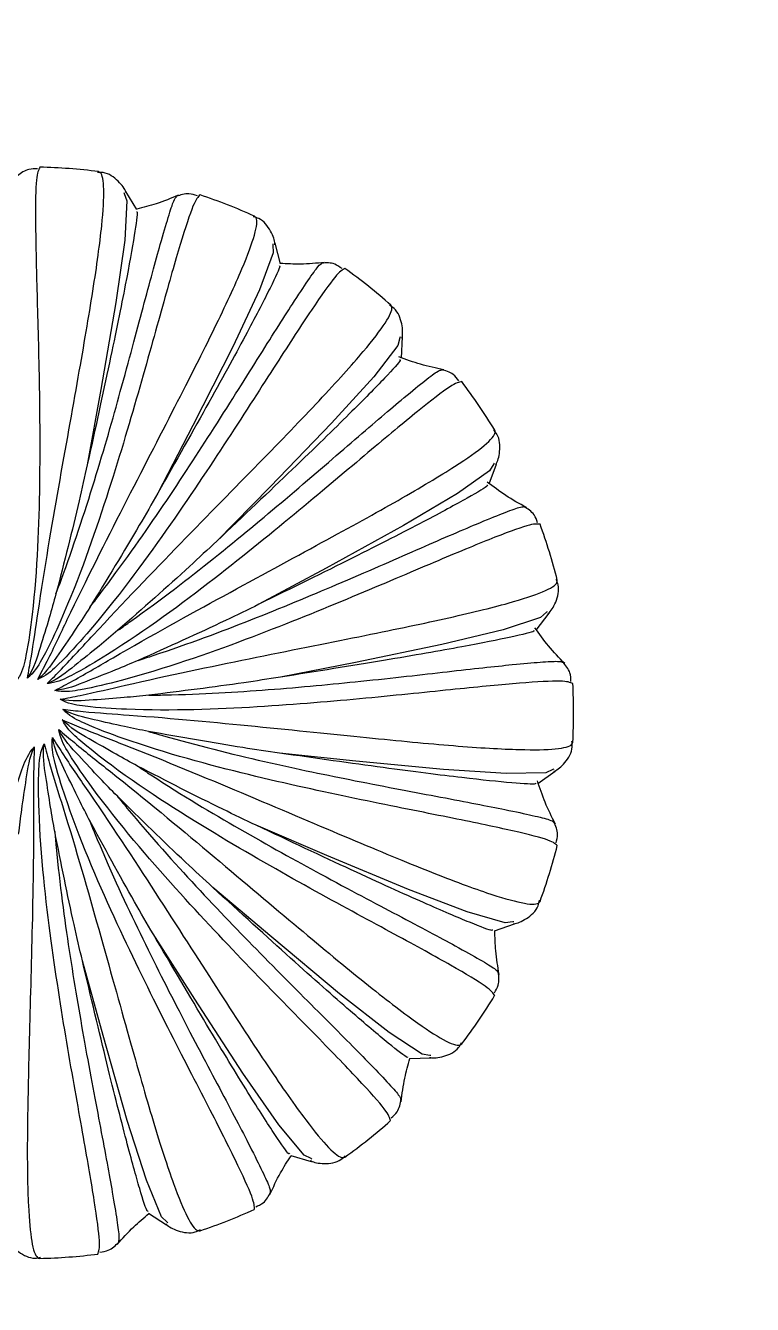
# Model space of a CAD drawing. Header units: millimetres. Extents: x 2214 to 8154, y -2115 to 2085.
# Drawn here: x 3014.74 to 3037.4, y -1274.34 to -1234.5 of the extents above; entities that cross this region are included whole.
import ezdxf

# ---------------------------------------------------------------- set-up
doc = ezdxf.new("R2010")
doc.units = ezdxf.units.MM

# ---------------------------------------------------------------- blocks, each defined once
blk = doc.blocks.new('rzut')
for p, q in [((-1210.054, 269.242), (-1210.048, 269.277)), ((-1206.722, 268.98), (-1206.71, 268.954)), ((-1206.276, 268.486), (-1206.661, 269.023)), ((-1205.077, 268.967), (-1205.061, 268.999)), ((-1211.628, 268.77), (-1211.609, 268.749)), ((-1211.057, 268.431), (-1211.583, 268.83)), ((-1214.893, 268.057), (-1214.895, 268.074)), ((-1201.972, 267.734), (-1201.968, 267.706)), ((-1201.691, 267.13), (-1201.901, 267.758)), ((-1216.255, 267.124), (-1216.23, 267.109)), ((-1215.609, 266.968), (-1216.229, 267.194)), ((-1200.403, 267.237), (-1200.378, 267.262)), ((-1219.165, 265.48), (-1219.172, 265.495)), ((-1197.799, 265.144), (-1197.804, 265.116)), ((-1197.709, 264.483), (-1197.725, 265.146)), ((-1220.191, 264.188), (-1220.163, 264.18)), ((-1219.528, 264.229), (-1220.187, 264.262)), ((-1196.446, 264.205), (-1196.415, 264.222)), ((-1222.487, 261.758), (-1222.498, 261.771)), ((-1194.684, 260.78), (-1194.504, 261.418)), ((-1194.576, 261.439), (-1194.589, 261.413)), ((-1222.466, 260.456), (-1223.105, 260.294)), ((-1223.087, 260.221), (-1223.058, 260.223)), ((-1193.559, 260.141), (-1193.524, 260.148)), ((-1224.564, 257.223), (-1224.579, 257.232)), ((-1192.886, 256.35), (-1192.525, 256.907)), ((-1192.587, 256.948), (-1192.607, 256.927)), ((-1224.161, 255.985), (-1224.723, 255.641)), ((-1224.685, 255.578), (-1224.658, 255.587)), ((-1191.979, 255.405), (-1191.962, 255.403))]:
    blk.add_line(p, q)
at = {"flags": 128}
for points in [[(-1206.71, 268.954), (-1206.61, 268.729), (-1206.585, 267.499), (-1206.711, 265.544), (-1206.975, 262.806), (-1207.224, 260.428), (-1207.224, 260.428), (-1207.224, 260.428)], [(-1211.609, 268.749), (-1211.447, 268.563), (-1211.061, 267.396), (-1210.605, 265.49), (-1210.05, 262.796), (-1209.589, 260.456), (-1209.589, 260.456), (-1209.589, 260.456)], [(-1201.968, 267.706), (-1201.939, 267.461), (-1202.278, 266.279), (-1202.974, 264.447), (-1204.033, 261.909), (-1204.974, 259.705), (-1204.974, 259.705), (-1204.974, 259.705)], [(-1216.23, 267.109), (-1216.021, 266.979), (-1215.308, 265.977), (-1214.31, 264.291), (-1212.986, 261.88), (-1211.858, 259.784), (-1211.858, 259.784), (-1211.858, 259.784)], [(-1197.804, 265.116), (-1197.848, 264.873), (-1198.521, 263.844), (-1199.726, 262.298), (-1201.486, 260.185), (-1203.039, 258.351), (-1203.039, 258.351), (-1203.039, 258.351)], [(-1220.163, 264.18), (-1219.924, 264.118), (-1218.948, 263.371), (-1217.497, 262.053), (-1215.522, 260.139), (-1213.828, 258.472), (-1213.828, 258.472), (-1213.828, 258.472)], [(-1194.589, 261.413), (-1194.702, 261.194), (-1195.648, 260.409), (-1197.255, 259.287), (-1199.56, 257.787), (-1201.589, 256.489), (-1201.589, 256.489), (-1201.589, 256.489)], [(-1223.058, 260.223), (-1222.811, 260.234), (-1221.658, 259.807), (-1219.884, 258.975), (-1217.432, 257.729), (-1215.323, 256.635), (-1215.323, 256.635), (-1215.323, 256.635)], [(-1192.607, 256.927), (-1192.78, 256.752), (-1193.916, 256.28), (-1195.782, 255.682), (-1198.427, 254.927), (-1200.753, 254.284), (-1200.753, 254.284), (-1200.753, 254.284)], [(-1224.658, 255.587), (-1224.425, 255.67), (-1223.198, 255.602), (-1221.257, 255.33), (-1218.547, 254.862), (-1216.209, 254.438), (-1216.209, 254.438), (-1216.209, 254.438)]]:
    blk.add_lwpolyline(points, dxfattribs=at)
for start, end in [(86.9222, 93.0744), (104.0619, 110.2184), (69.7819, 75.9292), (121.2012, 127.3611), (52.6407, 58.783), (138.3404, 144.5025), (35.4985, 41.6361), (155.4799, 161.6428), (18.3552, 24.4889), (172.6199, 178.7821), (1.2108, 7.3417)]:
    blk.add_arc((-1208.479, 252.597), 17, start, end)
for points, knots in [([(-1208.98, 26.975), (-1223.737, 27.007), (-1238.49, 28.492), (-1267.424, 34.31), (-1281.604, 38.643), (-1308.849, 49.99), (-1321.912, 57.004), (-1346.422, 73.445), (-1357.868, 82.872), (-1378.702, 103.775), (-1388.09, 115.252), (-1404.449, 139.816), (-1411.42, 152.903), (-1422.676, 180.186), (-1426.961, 194.38), (-1432.683, 223.333), (-1434.119, 238.091), (-1434.086, 267.604), (-1432.617, 282.359), (-1426.831, 311.299), (-1422.514, 325.485), (-1411.198, 352.742), (-1404.198, 365.813), (-1387.784, 390.341), (-1378.371, 401.797), (-1357.49, 422.654), (-1346.024, 432.055), (-1321.478, 448.442), (-1308.398, 455.427), (-1281.129, 466.713), (-1266.939, 471.015), (-1237.992, 476.768), (-1223.236, 478.221), (-1193.722, 478.221), (-1178.966, 476.768), (-1150.019, 471.015), (-1135.829, 466.713), (-1108.56, 455.427), (-1095.481, 448.442), (-1070.934, 432.055), (-1059.468, 422.654), (-1038.588, 401.797), (-1029.174, 390.341), (-1012.76, 365.813), (-1005.761, 352.742), (-994.444, 325.485), (-990.127, 311.299), (-984.341, 282.359), (-982.872, 267.604), (-982.839, 238.091), (-984.275, 223.333), (-989.997, 194.38), (-994.282, 180.186), (-1005.539, 152.903), (-1012.509, 139.816), (-1028.868, 115.252), (-1038.256, 103.775), (-1059.091, 82.872), (-1070.536, 73.445), (-1095.046, 57.004), (-1108.109, 49.99), (-1135.354, 38.643), (-1149.534, 34.31), (-1178.468, 28.492), (-1193.221, 27.007), (-1207.978, 26.975)], [0, 0, 0, 0, 0.03125, 0.03125, 0.0625, 0.0625, 0.09375, 0.09375, 0.125, 0.125, 0.15625, 0.15625, 0.1875, 0.1875, 0.21875, 0.21875, 0.25, 0.25, 0.28125, 0.28125, 0.3125, 0.3125, 0.34375, 0.34375, 0.375, 0.375, 0.40625, 0.40625, 0.4375, 0.4375, 0.46875, 0.46875, 0.5, 0.5, 0.53125, 0.53125, 0.5625, 0.5625, 0.59375, 0.59375, 0.625, 0.625, 0.65625, 0.65625, 0.6875, 0.6875, 0.71875, 0.71875, 0.75, 0.75, 0.78125, 0.78125, 0.8125, 0.8125, 0.84375, 0.84375, 0.875, 0.875, 0.90625, 0.90625, 0.9375, 0.9375, 0.96875, 0.96875, 1, 1, 1, 1]), ([(-1210.011, 269.319), (-1210.191, 269.146), (-1210.545, 268.806), (-1210.938, 268.525), (-1211.131, 268.388)], [0, 0, 0, 0, 0.509783, 1, 1, 1, 1]), ([(-1209.458, 269.515), (-1209.549, 269.51), (-1209.791, 269.498), (-1209.957, 269.348), (-1210.061, 269.254)], [0, 0, 0, 0, 0.377171, 1, 1, 1, 1]), ([(-1209.391, 269.573), (-1209.425, 269.492), (-1209.495, 269.328), (-1209.42, 268.042), (-1209.226, 266.012), (-1208.933, 263.248), (-1208.639, 259.793), (-1208.516, 256.692), (-1208.643, 254.586), (-1208.751, 253.875), (-1208.882, 253.626), (-1208.899, 253.595)], [0, 0, 0, 0, 0.151905, 0.308214, 0.460117, 0.616384, 0.769049, 0.926328, 0.972545, 0.996522, 1, 1, 1, 1]), ([(-1208.586, 253.674), (-1208.563, 253.886), (-1208.487, 254.589), (-1208.349, 256.687), (-1208.051, 259.804), (-1207.697, 263.214), (-1207.431, 265.991), (-1207.313, 267.936), (-1207.337, 269.13), (-1207.443, 269.536), (-1207.544, 269.566), (-1207.566, 269.573)], [0, 0, 0, 0, 0.022303, 0.074111, 0.22681, 0.383926, 0.535726, 0.691872, 0.825089, 0.961236, 1, 1, 1, 1]), ([(-1206.651, 268.978), (-1206.655, 268.987), (-1206.693, 269.083), (-1206.885, 269.323), (-1207.298, 269.58), (-1207.536, 269.55), (-1207.596, 269.542)], [0, 0, 0, 0, 0.044867, 0.459612, 0.864122, 1, 1, 1, 1]), ([(-1211.56, 268.789), (-1211.566, 268.797), (-1211.631, 268.877), (-1211.886, 269.05), (-1212.356, 269.174), (-1212.575, 269.075), (-1212.629, 269.05)], [0, 0, 0, 0, 0.045152, 0.459864, 0.864377, 1, 1, 1, 1]), ([(-1208.899, 253.595), (-1208.939, 253.804), (-1209.074, 254.498), (-1209.56, 256.544), (-1210.194, 259.61), (-1210.861, 262.973), (-1211.425, 265.705), (-1211.886, 267.6), (-1212.26, 268.734), (-1212.482, 269.089), (-1212.587, 269.088), (-1212.61, 269.088)], [0, 0, 0, 0, 0.022291, 0.074099, 0.2268, 0.383918, 0.535721, 0.691869, 0.825321, 0.961717, 1, 1, 1, 1]), ([(-1209.036, 256.841), (-1209.036, 256.841), (-1209.061, 258.038), (-1209.188, 260.144), (-1209.477, 263.187), (-1209.776, 265.794), (-1209.973, 267.573), (-1210.064, 268.605), (-1210.094, 269.155), (-1210.067, 269.214), (-1210.054, 269.242)], [0, 0, 0, 0, 0.000002, 0.151446, 0.306116, 0.483005, 0.664972, 0.779715, 0.895835, 1, 1, 1, 1]), ([(-1204.346, 269.087), (-1204.403, 269.02), (-1204.518, 268.884), (-1204.825, 267.633), (-1205.238, 265.636), (-1205.773, 262.909), (-1206.51, 259.52), (-1207.308, 256.521), (-1208.049, 254.546), (-1208.362, 253.898), (-1208.561, 253.699), (-1208.586, 253.674)], [0, 0, 0, 0, 0.151904, 0.308211, 0.460113, 0.616379, 0.769042, 0.926319, 0.972533, 0.996509, 1, 1, 1, 1]), ([(-1207.761, 256.814), (-1207.761, 256.814), (-1207.477, 257.81), (-1206.911, 260.09), (-1206.318, 262.987), (-1205.826, 265.597), (-1205.492, 267.346), (-1205.275, 268.361), (-1205.141, 268.895), (-1205.098, 268.944), (-1205.077, 268.967)], [0, 0, 0, 0, 0.000002, 0.151472, 0.306172, 0.483042, 0.66499, 0.779694, 0.895775, 1, 1, 1, 1]), ([(-1205.013, 269.028), (-1205.237, 268.915), (-1205.676, 268.695), (-1206.135, 268.542), (-1206.359, 268.467)], [0, 0, 0, 0, 0.509789, 1, 1, 1, 1]), ([(-1204.427, 269.052), (-1204.516, 269.074), (-1204.75, 269.134), (-1204.954, 269.039), (-1205.081, 268.98)], [0, 0, 0, 0, 0.376126, 1, 1, 1, 1]), ([(-1214.354, 268.55), (-1214.363, 268.462), (-1214.382, 268.285), (-1213.931, 267.078), (-1213.148, 265.196), (-1212.053, 262.641), (-1210.753, 259.426), (-1209.722, 256.499), (-1209.222, 254.449), (-1209.115, 253.739), (-1209.168, 253.462), (-1209.174, 253.427)], [0, 0, 0, 0, 0.151906, 0.308215, 0.460119, 0.616387, 0.769053, 0.926333, 0.972553, 0.996532, 1, 1, 1, 1]), ([(-1208.264, 253.657), (-1208.18, 253.853), (-1207.9, 254.503), (-1207.15, 256.467), (-1205.946, 259.358), (-1204.603, 262.512), (-1203.53, 265.087), (-1202.845, 266.91), (-1202.516, 268.057), (-1202.497, 268.478), (-1202.584, 268.536), (-1202.604, 268.55)], [0, 0, 0, 0, 0.022315, 0.074124, 0.22682, 0.383934, 0.535732, 0.691875, 0.824841, 0.96072, 1, 1, 1, 1]), ([(-1201.905, 267.711), (-1201.906, 267.721), (-1201.914, 267.823), (-1202.026, 268.109), (-1202.344, 268.477), (-1202.581, 268.519), (-1202.641, 268.529)], [0, 0, 0, 0, 0.043796, 0.458787, 0.863464, 1, 1, 1, 1]), ([(-1214.872, 268.125), (-1214.993, 267.906), (-1215.231, 267.477), (-1215.524, 267.093), (-1215.667, 266.905)], [0, 0, 0, 0, 0.5097758, 1, 1, 1, 1]), ([(-1214.401, 268.474), (-1214.487, 268.443), (-1214.715, 268.36), (-1214.83, 268.167), (-1214.901, 268.047)], [0, 0, 0, 0, 0.378447, 1, 1, 1, 1]), ([(-1211.044, 268.349), (-1211.037, 268.362), (-1211.011, 268.409), (-1210.845, 267.718), (-1210.544, 266.203), (-1210.123, 263.804), (-1209.767, 261.577), (-1209.589, 260.456)], [0, 0, 0, 0, 0.080021, 0.292879, 0.518005, 0.757505, 1, 1, 1, 1]), ([(-1206.287, 268.404), (-1206.277, 268.414), (-1206.239, 268.452), (-1206.283, 267.743), (-1206.442, 266.206), (-1206.746, 263.789), (-1207.064, 261.554), (-1207.224, 260.428)], [0, 0, 0, 0, 0.0799438, 0.2927332, 0.5177852, 0.7572062, 1, 1, 1, 1]), ([(-1210.263, 256.49), (-1210.263, 256.49), (-1210.639, 257.626), (-1211.382, 259.6), (-1212.555, 262.422), (-1213.609, 264.825), (-1214.321, 266.467), (-1214.712, 267.427), (-1214.903, 267.943), (-1214.895, 268.008), (-1214.891, 268.039)], [0, 0, 0, 0, 0.000002, 0.151424, 0.306071, 0.482977, 0.664962, 0.779741, 0.895898, 1, 1, 1, 1]), ([(-1216.195, 267.162), (-1216.204, 267.168), (-1216.29, 267.225), (-1216.585, 267.316), (-1217.071, 267.295), (-1217.25, 267.136), (-1217.294, 267.096)], [0, 0, 0, 0, 0.046213, 0.460674, 0.865019, 1, 1, 1, 1]), ([(-1209.174, 253.427), (-1209.274, 253.615), (-1209.608, 254.239), (-1210.675, 256.05), (-1212.184, 258.793), (-1213.813, 261.81), (-1215.157, 264.255), (-1216.156, 265.93), (-1216.849, 266.904), (-1217.165, 267.177), (-1217.264, 267.145), (-1217.286, 267.138)], [0, 0, 0, 0, 0.022281, 0.074087, 0.22679, 0.38391, 0.535715, 0.691866, 0.825515, 0.962122, 1, 1, 1, 1]), ([(-1199.668, 267.136), (-1199.742, 267.088), (-1199.893, 266.992), (-1200.555, 265.887), (-1201.538, 264.101), (-1202.853, 261.652), (-1204.557, 258.632), (-1206.203, 256.001), (-1207.494, 254.333), (-1207.983, 253.806), (-1208.232, 253.674), (-1208.264, 253.657)], [0, 0, 0, 0, 0.151902, 0.308207, 0.460108, 0.616372, 0.769033, 0.926308, 0.97252, 0.996494, 1, 1, 1, 1]), ([(-1206.55, 256.413), (-1206.55, 256.413), (-1205.895, 257.415), (-1204.815, 259.231), (-1203.338, 261.908), (-1202.116, 264.231), (-1201.276, 265.811), (-1200.77, 266.715), (-1200.485, 267.187), (-1200.429, 267.221), (-1200.403, 267.237)], [0, 0, 0, 0, 0.0000021, 0.1515014, 0.3062324, 0.4830855, 0.6650157, 0.7796814, 0.8957224, 1, 1, 1, 1]), ([(-1201.726, 267.055), (-1201.713, 267.062), (-1201.665, 267.086), (-1201.916, 266.422), (-1202.522, 265.001), (-1203.525, 262.78), (-1204.488, 260.735), (-1204.974, 259.705)], [0, 0, 0, 0, 0.079872, 0.292583, 0.517552, 0.756884, 1, 1, 1, 1]), ([(-1200.324, 267.276), (-1200.571, 267.234), (-1201.028, 267.156), (-1201.484, 267.145), (-1201.694, 267.14)], [0, 0, 0, 0, 0.540421, 1, 1, 1, 1]), ([(-1199.757, 267.126), (-1199.834, 267.173), (-1200.04, 267.299), (-1200.263, 267.269), (-1200.402, 267.25)], [0, 0, 0, 0, 0.375403, 1, 1, 1, 1]), ([(-1215.572, 266.894), (-1215.57, 266.908), (-1215.559, 266.96), (-1215.196, 266.35), (-1214.463, 264.99), (-1213.353, 262.823), (-1212.358, 260.801), (-1211.858, 259.784)], [0, 0, 0, 0, 0.080095, 0.293008, 0.518191, 0.757751, 1, 1, 1, 1]), ([(-1218.818, 266.023), (-1218.891, 265.968), (-1219.084, 265.821), (-1219.137, 265.603), (-1219.169, 265.468)], [0, 0, 0, 0, 0.379835, 1, 1, 1, 1]), ([(-1218.795, 266.109), (-1218.778, 266.023), (-1218.744, 265.848), (-1217.958, 264.828), (-1216.654, 263.26), (-1214.855, 261.142), (-1212.665, 258.453), (-1210.817, 255.959), (-1209.735, 254.148), (-1209.424, 253.5), (-1209.392, 253.221), (-1209.388, 253.186)], [0, 0, 0, 0, 0.151906, 0.308215, 0.460119, 0.616386, 0.769054, 0.926335, 0.972557, 0.996537, 1, 1, 1, 1]), ([(-1207.961, 253.547), (-1207.823, 253.709), (-1207.364, 254.247), (-1206.068, 255.904), (-1204.066, 258.311), (-1201.853, 260.929), (-1200.069, 263.074), (-1198.877, 264.613), (-1198.225, 265.611), (-1198.083, 266.009), (-1198.148, 266.091), (-1198.163, 266.11)], [0, 0, 0, 0, 0.022327, 0.074134, 0.226829, 0.38394, 0.535736, 0.691878, 0.824599, 0.960217, 1, 1, 1, 1]), ([(-1197.742, 265.102), (-1197.74, 265.112), (-1197.718, 265.213), (-1197.741, 265.52), (-1197.937, 265.965), (-1198.151, 266.074), (-1198.205, 266.101)], [0, 0, 0, 0, 0.045195, 0.459761, 0.864083, 1, 1, 1, 1]), ([(-1219.165, 265.551), (-1219.216, 265.306), (-1219.317, 264.827), (-1219.484, 264.374), (-1219.565, 264.151)], [0, 0, 0, 0, 0.50977, 1, 1, 1, 1]), ([(-1211.332, 255.792), (-1211.332, 255.792), (-1212.023, 256.769), (-1213.319, 258.433), (-1215.269, 260.785), (-1216.986, 262.77), (-1218.15, 264.129), (-1218.807, 264.931), (-1219.141, 265.368), (-1219.152, 265.432), (-1219.157, 265.463)], [0, 0, 0, 0, 0.000002, 0.15141, 0.30604, 0.482962, 0.664963, 0.779771, 0.895959, 1, 1, 1, 1]), ([(-1220.145, 264.241), (-1220.155, 264.244), (-1220.254, 264.274), (-1220.564, 264.274), (-1221.022, 264.109), (-1221.145, 263.905), (-1221.176, 263.854)], [0, 0, 0, 0, 0.046983, 0.461263, 0.865494, 1, 1, 1, 1]), ([(-1219.471, 264.169), (-1219.473, 264.183), (-1219.478, 264.236), (-1218.951, 263.759), (-1217.849, 262.676), (-1216.152, 260.933), (-1214.605, 259.295), (-1213.828, 258.472)], [0, 0, 0, 0, 0.080161, 0.293108, 0.518326, 0.757925, 1, 1, 1, 1]), ([(-1205.513, 255.674), (-1205.513, 255.674), (-1204.592, 256.44), (-1203.022, 257.854), (-1200.822, 259.978), (-1198.969, 261.838), (-1197.7, 263.1), (-1196.951, 263.815), (-1196.539, 264.181), (-1196.476, 264.197), (-1196.446, 264.205)], [0, 0, 0, 0, 0.0000021, 0.1515309, 0.3062932, 0.4831317, 0.6650466, 0.7796774, 0.8956824, 1, 1, 1, 1]), ([(-1197.765, 264.422), (-1197.75, 264.424), (-1197.698, 264.434), (-1198.133, 263.873), (-1199.13, 262.694), (-1200.745, 260.866), (-1202.27, 259.194), (-1203.039, 258.351)], [0, 0, 0, 0, 0.0798118, 0.2924411, 0.5173244, 0.7565662, 1, 1, 1, 1]), ([(-1196.359, 264.219), (-1196.607, 264.251), (-1197.068, 264.312), (-1197.507, 264.436), (-1197.709, 264.494)], [0, 0, 0, 0, 0.5404005, 1, 1, 1, 1]), ([(-1195.861, 263.908), (-1195.921, 263.977), (-1196.081, 264.158), (-1196.303, 264.195), (-1196.441, 264.218)], [0, 0, 0, 0, 0.375069, 1, 1, 1, 1]), ([(-1209.388, 253.186), (-1209.539, 253.335), (-1210.041, 253.833), (-1211.595, 255.249), (-1213.846, 257.426), (-1216.291, 259.829), (-1218.296, 261.769), (-1219.745, 263.076), (-1220.694, 263.803), (-1221.076, 263.97), (-1221.161, 263.91), (-1221.18, 263.897)], [0, 0, 0, 0, 0.022274, 0.074078, 0.226782, 0.383904, 0.53571, 0.691863, 0.825654, 0.962414, 1, 1, 1, 1]), ([(-1195.774, 263.892), (-1195.858, 263.868), (-1196.03, 263.821), (-1196.989, 262.96), (-1198.455, 261.543), (-1200.433, 259.591), (-1202.952, 257.208), (-1205.301, 255.178), (-1207.026, 253.965), (-1207.649, 253.606), (-1207.926, 253.553), (-1207.961, 253.547)], [0, 0, 0, 0, 0.1519, 0.308204, 0.460102, 0.616364, 0.769023, 0.926294, 0.972505, 0.996478, 1, 1, 1, 1]), ([(-1222.316, 262.38), (-1222.37, 262.305), (-1222.511, 262.108), (-1222.497, 261.884), (-1222.488, 261.746)], [0, 0, 0, 0, 0.381216, 1, 1, 1, 1]), ([(-1222.319, 262.468), (-1222.278, 262.391), (-1222.193, 262.234), (-1221.141, 261.491), (-1219.434, 260.377), (-1217.09, 258.883), (-1214.206, 256.959), (-1211.704, 255.121), (-1210.137, 253.709), (-1209.648, 253.182), (-1209.535, 252.924), (-1209.521, 252.892)], [0, 0, 0, 0, 0.151905, 0.308213, 0.460117, 0.616384, 0.769051, 0.926332, 0.972557, 0.996538, 1, 1, 1, 1]), ([(-1207.705, 253.352), (-1207.525, 253.466), (-1206.927, 253.845), (-1205.201, 255.046), (-1202.578, 256.756), (-1199.692, 258.606), (-1197.354, 260.13), (-1195.763, 261.249), (-1194.846, 262.009), (-1194.592, 262.348), (-1194.63, 262.446), (-1194.639, 262.469)], [0, 0, 0, 0, 0.022338, 0.074143, 0.226836, 0.383945, 0.535739, 0.69188, 0.824384, 0.95977, 1, 1, 1, 1]), ([(-1194.534, 261.382), (-1194.528, 261.392), (-1194.477, 261.483), (-1194.409, 261.785), (-1194.468, 262.269), (-1194.64, 262.434), (-1194.682, 262.475)], [0, 0, 0, 0, 0.049921, 0.463171, 0.866437, 1, 1, 1, 1]), ([(-1222.508, 261.826), (-1222.485, 261.577), (-1222.442, 261.117), (-1222.465, 260.662), (-1222.476, 260.453)], [0, 0, 0, 0, 0.540417, 1, 1, 1, 1]), ([(-1212.148, 254.81), (-1212.148, 254.81), (-1213.1, 255.534), (-1214.823, 256.749), (-1217.382, 258.419), (-1219.606, 259.811), (-1221.119, 260.767), (-1221.983, 261.339), (-1222.432, 261.658), (-1222.461, 261.716), (-1222.475, 261.744)], [0, 0, 0, 0, 0.000002, 0.151404, 0.306026, 0.482961, 0.664974, 0.779802, 0.89601, 1, 1, 1, 1]), ([(-1194.756, 260.737), (-1194.741, 260.736), (-1194.688, 260.729), (-1195.269, 260.322), (-1196.57, 259.489), (-1198.652, 258.218), (-1200.604, 257.069), (-1201.589, 256.489)], [0, 0, 0, 0, 0.079768, 0.292322, 0.517125, 0.756281, 1, 1, 1, 1]), ([(-1193.471, 260.129), (-1193.699, 260.233), (-1194.121, 260.427), (-1194.505, 260.676), (-1194.681, 260.79)], [0, 0, 0, 0, 0.540382, 1, 1, 1, 1]), ([(-1223.059, 260.286), (-1223.07, 260.286), (-1223.173, 260.285), (-1223.469, 260.193), (-1223.858, 259.901), (-1223.915, 259.669), (-1223.93, 259.611)], [0, 0, 0, 0, 0.047948, 0.461978, 0.866042, 1, 1, 1, 1]), ([(-1222.393, 260.415), (-1222.399, 260.429), (-1222.42, 260.478), (-1221.776, 260.177), (-1220.404, 259.467), (-1218.268, 258.302), (-1216.308, 257.192), (-1215.323, 256.635)], [0, 0, 0, 0, 0.080212, 0.29317, 0.518399, 0.758009, 1, 1, 1, 1]), ([(-1209.589, 260.456), (-1209.53, 260.08), (-1209.331, 258.808), (-1209.153, 257.368), (-1209.028, 256.354)], [0, 0, 0, 0, 0.2957936, 1, 1, 1, 1]), ([(-1207.224, 260.428), (-1207.278, 260.051), (-1207.463, 258.778), (-1207.718, 257.351), (-1207.897, 256.347)], [0, 0, 0, 0, 0.296125, 1, 1, 1, 1]), ([(-1211.858, 259.784), (-1211.691, 259.442), (-1211.125, 258.284), (-1210.53, 256.96), (-1210.111, 256.026)], [0, 0, 0, 0, 0.2955309, 1, 1, 1, 1]), ([(-1204.739, 254.662), (-1204.739, 254.662), (-1203.635, 255.125), (-1201.715, 256.01), (-1198.986, 257.393), (-1196.667, 258.623), (-1195.083, 259.455), (-1194.156, 259.917), (-1193.655, 260.146), (-1193.59, 260.143), (-1193.559, 260.141)], [0, 0, 0, 0, 0.000002, 0.151557, 0.306349, 0.483177, 0.66508, 0.779683, 0.895659, 1, 1, 1, 1]), ([(-1193.087, 259.686), (-1193.124, 259.768), (-1193.224, 259.989), (-1193.425, 260.089), (-1193.55, 260.152)], [0, 0, 0, 0, 0.37515, 1, 1, 1, 1]), ([(-1209.521, 252.892), (-1209.709, 252.99), (-1210.336, 253.318), (-1212.238, 254.213), (-1215.03, 255.63), (-1218.075, 257.205), (-1220.563, 258.468), (-1222.333, 259.29), (-1223.455, 259.705), (-1223.868, 259.753), (-1223.932, 259.67), (-1223.946, 259.652)], [0, 0, 0, 0, 0.02227, 0.074071, 0.226776, 0.383899, 0.535706, 0.69186, 0.825726, 0.962565, 1, 1, 1, 1]), ([(-1193.008, 259.644), (-1193.096, 259.647), (-1193.275, 259.652), (-1194.444, 259.112), (-1196.263, 258.19), (-1198.729, 256.908), (-1201.838, 255.373), (-1204.681, 254.127), (-1206.687, 253.476), (-1207.389, 253.316), (-1207.669, 253.348), (-1207.705, 253.352)], [0, 0, 0, 0, 0.151898, 0.308199, 0.460095, 0.616355, 0.769011, 0.926281, 0.972491, 0.996462, 1, 1, 1, 1]), ([(-1204.974, 259.705), (-1205.137, 259.361), (-1205.689, 258.199), (-1206.352, 256.912), (-1206.818, 256.007)], [0, 0, 0, 0, 0.2964939, 1, 1, 1, 1]), ([(-1213.828, 258.472), (-1213.568, 258.194), (-1212.686, 257.254), (-1211.726, 256.163), (-1211.051, 255.394)], [0, 0, 0, 0, 0.29536, 1, 1, 1, 1]), ([(-1203.039, 258.351), (-1203.297, 258.07), (-1204.165, 257.124), (-1205.177, 256.091), (-1205.888, 255.364)], [0, 0, 0, 0, 0.296871, 1, 1, 1, 1]), ([(-1224.584, 257.868), (-1224.614, 257.78), (-1224.69, 257.55), (-1224.611, 257.34), (-1224.562, 257.211)], [0, 0, 0, 0, 0.382461, 1, 1, 1, 1]), ([(-1224.614, 257.951), (-1224.551, 257.889), (-1224.424, 257.764), (-1223.2, 257.364), (-1221.24, 256.802), (-1218.56, 256.066), (-1215.237, 255.077), (-1212.305, 254.058), (-1210.391, 253.171), (-1209.768, 252.811), (-1209.585, 252.598), (-1209.561, 252.571)], [0, 0, 0, 0, 0.151904, 0.308211, 0.460112, 0.616378, 0.769046, 0.926326, 0.972552, 0.996534, 1, 1, 1, 1]), ([(-1207.517, 253.09), (-1207.311, 253.146), (-1206.628, 253.332), (-1204.625, 253.971), (-1201.614, 254.832), (-1198.311, 255.749), (-1195.629, 256.516), (-1193.778, 257.116), (-1192.679, 257.572), (-1192.335, 257.821), (-1192.342, 257.926), (-1192.344, 257.951)], [0, 0, 0, 0, 0.0223464, 0.074149, 0.22684, 0.3839475, 0.5357415, 0.6918808, 0.8242149, 0.9594189, 1, 1, 1, 1]), ([(-1192.564, 256.881), (-1192.557, 256.888), (-1192.481, 256.958), (-1192.328, 257.225), (-1192.239, 257.703), (-1192.354, 257.914), (-1192.383, 257.967)], [0, 0, 0, 0, 0.04482, 0.459416, 0.86375, 1, 1, 1, 1]), ([(-1224.605, 257.282), (-1224.509, 257.051), (-1224.333, 256.623), (-1224.221, 256.182), (-1224.17, 255.979)], [0, 0, 0, 0, 0.5403999, 1, 1, 1, 1]), ([(-1212.637, 253.631), (-1212.637, 253.631), (-1213.61, 253.987), (-1215.836, 254.721), (-1218.68, 255.528), (-1221.245, 256.213), (-1222.965, 256.678), (-1223.96, 256.971), (-1224.482, 257.144), (-1224.528, 257.191), (-1224.549, 257.213)], [0, 0, 0, 0, 0.000002, 0.151406, 0.306031, 0.482973, 0.664994, 0.779831, 0.896049, 1, 1, 1, 1]), ([(-1215.323, 256.635), (-1214.993, 256.446), (-1213.873, 255.808), (-1212.634, 255.048), (-1211.761, 254.512)], [0, 0, 0, 0, 0.295299, 1, 1, 1, 1]), ([(-1209.028, 256.354), (-1209.03, 256.512), (-1209.032, 256.671), (-1209.036, 256.841), (-1209.036, 256.841)], [0, 0, 0, 0, 0.999904, 1, 1, 1, 1]), ([(-1207.897, 256.347), (-1207.852, 256.499), (-1207.807, 256.652), (-1207.761, 256.814), (-1207.761, 256.814)], [0, 0, 0, 0, 0.999904, 1, 1, 1, 1]), ([(-1210.111, 256.026), (-1210.164, 256.189), (-1210.217, 256.351), (-1210.263, 256.49), (-1210.263, 256.49)], [0, 0, 0, 0, 0.999889, 1, 1, 1, 1]), ([(-1209.028, 256.354), (-1209.002, 256.1), (-1208.944, 255.536), (-1208.882, 254.628), (-1208.822, 253.949), (-1208.898, 253.598), (-1208.899, 253.595)], [0, 0, 0, 0, 0.288439, 0.64101, 0.99658, 1, 1, 1, 1]), ([(-1207.897, 256.347), (-1207.946, 256.097), (-1208.057, 255.541), (-1208.265, 254.655), (-1208.408, 253.99), (-1208.584, 253.677), (-1208.586, 253.674)], [0, 0, 0, 0, 0.288612, 0.641092, 0.996578, 1, 1, 1, 1]), ([(-1206.818, 256.007), (-1206.724, 256.149), (-1206.63, 256.291), (-1206.55, 256.413), (-1206.55, 256.413)], [0, 0, 0, 0, 0.999889, 1, 1, 1, 1]), ([(-1201.589, 256.489), (-1201.918, 256.297), (-1203.026, 255.649), (-1204.296, 254.961), (-1205.189, 254.477)], [0, 0, 0, 0, 0.297222, 1, 1, 1, 1]), ([(-1192.966, 256.33), (-1192.953, 256.324), (-1192.904, 256.302), (-1193.58, 256.085), (-1195.068, 255.672), (-1197.433, 255.071), (-1199.639, 254.548), (-1200.753, 254.284)], [0, 0, 0, 0, 0.0797443, 0.2922337, 0.5169692, 0.7560529, 1, 1, 1, 1]), ([(-1191.918, 255.369), (-1192.105, 255.537), (-1192.452, 255.846), (-1192.745, 256.197), (-1192.88, 256.358)], [0, 0, 0, 0, 0.540359, 1, 1, 1, 1]), ([(-1224.079, 255.967), (-1224.089, 255.978), (-1224.123, 256.019), (-1223.419, 255.922), (-1221.899, 255.647), (-1219.514, 255.163), (-1217.314, 254.681), (-1216.209, 254.438)], [0, 0, 0, 0, 0.080244, 0.293187, 0.518402, 0.757996, 1, 1, 1, 1]), ([(-1211.051, 255.394), (-1211.149, 255.534), (-1211.246, 255.673), (-1211.332, 255.792), (-1211.332, 255.792)], [0, 0, 0, 0, 0.999889, 1, 1, 1, 1]), ([(-1210.111, 256.026), (-1210.012, 255.792), (-1209.79, 255.27), (-1209.463, 254.42), (-1209.205, 253.789), (-1209.174, 253.431), (-1209.174, 253.427)], [0, 0, 0, 0, 0.288284, 0.640933, 0.99658, 1, 1, 1, 1]), ([(-1206.818, 256.007), (-1206.939, 255.782), (-1207.209, 255.285), (-1207.669, 254.5), (-1208.001, 253.906), (-1208.262, 253.66), (-1208.264, 253.657)], [0, 0, 0, 0, 0.288787, 0.641179, 0.996577, 1, 1, 1, 1]), ([(-1224.677, 255.648), (-1224.686, 255.646), (-1224.783, 255.615), (-1225.035, 255.444), (-1225.325, 255.053), (-1225.313, 254.812), (-1225.309, 254.751)], [0, 0, 0, 0, 0.039791, 0.45603, 0.861871, 1, 1, 1, 1]), ([(-1211.051, 255.394), (-1210.886, 255.199), (-1210.521, 254.766), (-1209.957, 254.05), (-1209.524, 253.522), (-1209.389, 253.189), (-1209.388, 253.186)], [0, 0, 0, 0, 0.28816, 0.640873, 0.996583, 1, 1, 1, 1]), ([(-1205.888, 255.364), (-1205.765, 255.465), (-1205.643, 255.566), (-1205.513, 255.674), (-1205.513, 255.674)], [0, 0, 0, 0, 0.999904, 1, 1, 1, 1]), ([(-1204.298, 253.467), (-1204.298, 253.467), (-1203.103, 253.581), (-1201.011, 253.866), (-1197.994, 254.381), (-1195.416, 254.873), (-1193.657, 255.201), (-1192.635, 255.369), (-1192.088, 255.44), (-1192.027, 255.418), (-1191.998, 255.407)], [0, 0, 0, 0, 0.000002, 0.151579, 0.306394, 0.483216, 0.665113, 0.779697, 0.895654, 1, 1, 1, 1]), ([(-1191.681, 254.832), (-1191.693, 254.923), (-1191.723, 255.163), (-1191.885, 255.318), (-1191.987, 255.415)], [0, 0, 0, 0, 0.37564, 1, 1, 1, 1]), ([(-1205.888, 255.364), (-1206.07, 255.186), (-1206.474, 254.79), (-1207.145, 254.175), (-1207.637, 253.707), (-1207.958, 253.548), (-1207.961, 253.547)], [0, 0, 0, 0, 0.288945, 0.641259, 0.996577, 1, 1, 1, 1]), ([(-1209.561, 252.571), (-1209.771, 252.61), (-1210.466, 252.738), (-1212.547, 253.033), (-1215.633, 253.564), (-1219.007, 254.172), (-1221.757, 254.646), (-1223.69, 254.91), (-1224.884, 254.976), (-1225.294, 254.899), (-1225.33, 254.802), (-1225.338, 254.781)], [0, 0, 0, 0, 0.022269, 0.074068, 0.226773, 0.383896, 0.535704, 0.691859, 0.825724, 0.962563, 1, 1, 1, 1]), ([(-1211.761, 254.512), (-1211.896, 254.617), (-1212.031, 254.721), (-1212.148, 254.81), (-1212.148, 254.81)], [0, 0, 0, 0, 0.999889, 1, 1, 1, 1]), ([(-1191.618, 254.77), (-1191.702, 254.798), (-1191.871, 254.856), (-1193.147, 254.685), (-1195.157, 254.34), (-1197.891, 253.842), (-1201.315, 253.292), (-1204.399, 252.939), (-1206.508, 252.908), (-1207.225, 252.962), (-1207.484, 253.075), (-1207.517, 253.09)], [0, 0, 0, 0, 0.151896, 0.308194, 0.460088, 0.616346, 0.769, 0.926267, 0.972478, 0.996449, 1, 1, 1, 1]), ([(-1205.189, 254.477), (-1205.042, 254.537), (-1204.895, 254.597), (-1204.739, 254.662), (-1204.739, 254.662)], [0, 0, 0, 0, 0.999904, 1, 1, 1, 1]), ([(-1216.209, 254.438), (-1215.837, 254.355), (-1214.579, 254.076), (-1213.172, 253.714), (-1212.181, 253.46)], [0, 0, 0, 0, 0.2953484, 1, 1, 1, 1]), ([(-1211.761, 254.512), (-1211.547, 254.375), (-1211.07, 254.068), (-1210.319, 253.55), (-1209.751, 253.173), (-1209.523, 252.894), (-1209.521, 252.892)], [0, 0, 0, 0, 0.288079, 0.640833, 0.996584, 1, 1, 1, 1]), ([(-1205.189, 254.477), (-1205.415, 254.36), (-1205.918, 254.101), (-1206.74, 253.712), (-1207.348, 253.409), (-1207.702, 253.352), (-1207.705, 253.352)], [0, 0, 0, 0, 0.28908, 0.641323, 0.996574, 1, 1, 1, 1]), ([(-1200.753, 254.284), (-1201.124, 254.197), (-1202.372, 253.905), (-1203.787, 253.622), (-1204.781, 253.423)], [0, 0, 0, 0, 0.297512, 1, 1, 1, 1]), ([(-1212.181, 253.46), (-1212.329, 253.516), (-1212.478, 253.572), (-1212.637, 253.631), (-1212.637, 253.631)], [0, 0, 0, 0, 0.999904, 1, 1, 1, 1]), ([(-1212.181, 253.46), (-1211.935, 253.392), (-1211.389, 253.239), (-1210.519, 252.965), (-1209.864, 252.773), (-1209.564, 252.573), (-1209.561, 252.571)], [0, 0, 0, 0, 0.288047, 0.640817, 0.996584, 1, 1, 1, 1]), ([(-1204.781, 253.423), (-1205.033, 253.378), (-1205.589, 253.279), (-1206.489, 253.149), (-1207.159, 253.039), (-1207.514, 253.089), (-1207.517, 253.09)], [0, 0, 0, 0, 0.289173, 0.641369, 0.996573, 1, 1, 1, 1]), ([(-1204.781, 253.423), (-1204.624, 253.437), (-1204.466, 253.451), (-1204.298, 253.467), (-1204.298, 253.467)], [0, 0, 0, 0, 0.999904, 1, 1, 1, 1]), ([(-1192.008, 251.999), (-1191.999, 252.004), (-1191.907, 252.049), (-1191.681, 252.258), (-1191.455, 252.689), (-1191.503, 252.924), (-1191.516, 252.983)], [0, 0, 0, 0, 0.044968, 0.459505, 0.8638, 1, 1, 1, 1]), ([(-1225.475, 252.958), (-1225.397, 252.918), (-1225.239, 252.835), (-1223.951, 252.813), (-1221.913, 252.855), (-1219.135, 252.941), (-1215.667, 252.975), (-1212.565, 252.866), (-1210.475, 252.582), (-1209.774, 252.422), (-1209.536, 252.273), (-1209.506, 252.254)], [0, 0, 0, 0, 0.151902, 0.308207, 0.460107, 0.616371, 0.769037, 0.926316, 0.972544, 0.996526, 1, 1, 1, 1]), ([(-1225.422, 252.888), (-1225.424, 252.795), (-1225.43, 252.552), (-1225.292, 252.375), (-1225.207, 252.266)], [0, 0, 0, 0, 0.383466, 1, 1, 1, 1]), ([(-1207.415, 252.785), (-1207.202, 252.778), (-1206.494, 252.754), (-1204.391, 252.774), (-1201.261, 252.709), (-1197.834, 252.612), (-1195.044, 252.554), (-1193.1, 252.582), (-1191.915, 252.694), (-1191.512, 252.83), (-1191.488, 252.933), (-1191.483, 252.956)], [0, 0, 0, 0, 0.022352, 0.074151, 0.226841, 0.383948, 0.535742, 0.691881, 0.824106, 0.959194, 1, 1, 1, 1]), ([(-1191.727, 249.702), (-1191.799, 249.754), (-1191.943, 249.859), (-1193.213, 250.072), (-1195.235, 250.336), (-1197.995, 250.665), (-1201.428, 251.149), (-1204.479, 251.721), (-1206.504, 252.313), (-1207.173, 252.576), (-1207.387, 252.761), (-1207.415, 252.785)], [0, 0, 0, 0, 0.151894, 0.308191, 0.460083, 0.616338, 0.768991, 0.926256, 0.972468, 0.996438, 1, 1, 1, 1]), ([(-1204.703, 252.297), (-1204.956, 252.328), (-1205.517, 252.397), (-1206.415, 252.538), (-1207.088, 252.631), (-1207.412, 252.783), (-1207.415, 252.785)], [0, 0, 0, 0, 0.28922, 0.641391, 0.996573, 1, 1, 1, 1])]:
    blk.add_open_spline(points, degree=3, knots=knots)

msp = doc.modelspace()

# ---------------------------------------------------------------- block references
at = {"rotation": 270}
msp.add_blockref('rzut', (2762.23, -2464.385), dxfattribs=at)

doc.saveas('drawing.dxf')
